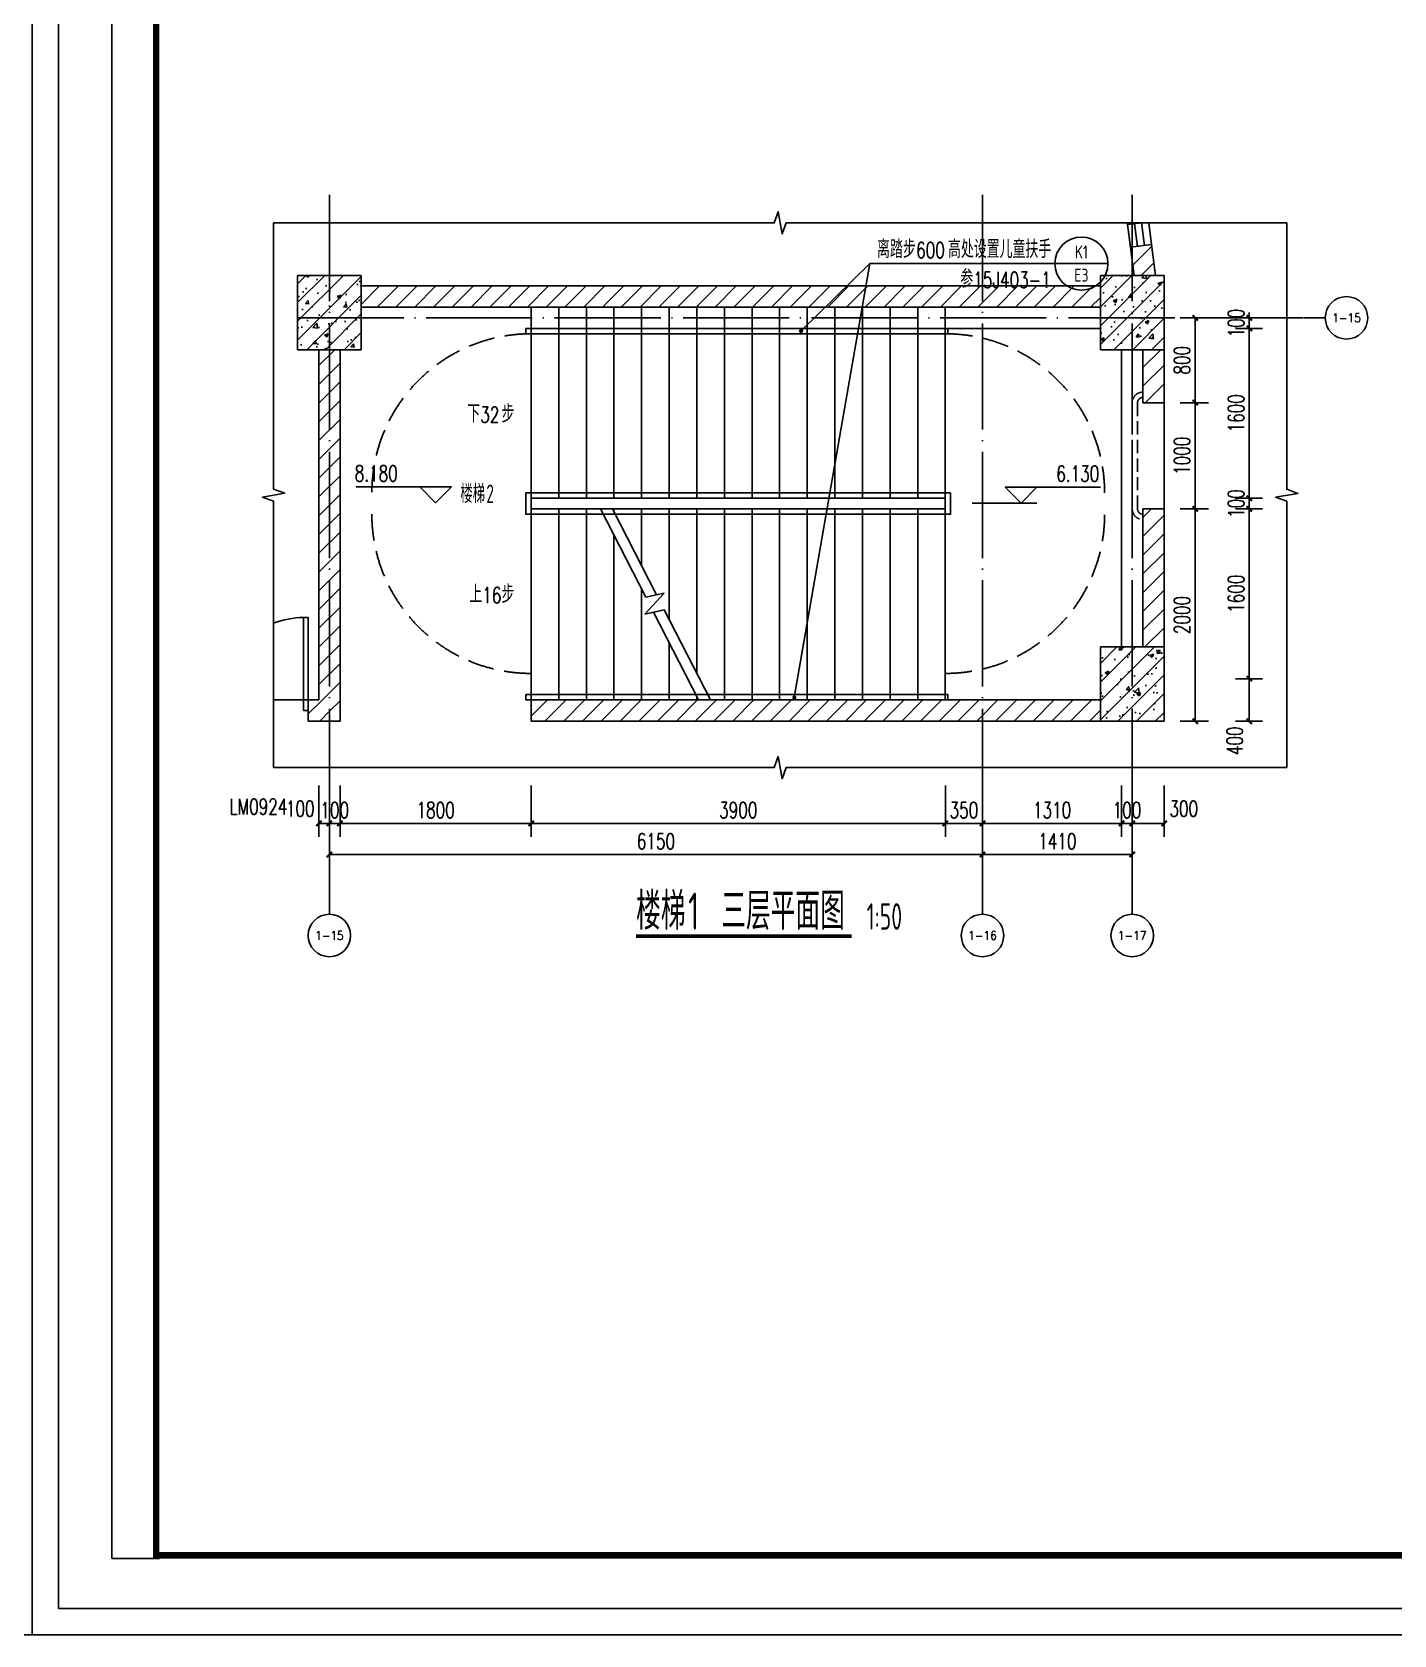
# Model space of a CAD drawing. Header units: millimetres. Extents: x -1048436 to -185795, y -983427 to 400387.
# Drawn here: x -578919 to -566095, y -688850 to -673750 of the extents above; entities that cross this region are included whole.
import ezdxf
from ezdxf.enums import TextEntityAlignment as Align

# ---------------------------------------------------------------- set-up
doc = ezdxf.new("R2010")
doc.units = ezdxf.units.MM
doc.header["$LTSCALE"] = 500
for name, pattern in [('( Dashed )', [0.75, 0.5, -0.25]), ('DASH', [0.35, 0.25, -0.1]), ('DOTE', [2.42, 2, -0.2, 0.02, -0.2])]:
    doc.linetypes.add(name, pattern=pattern)
for name, color, linetype in [('C-SHET-TTLB', 11, 'Continuous'), ('COLUMN', 254, 'Continuous'), ('DIM_LEAD', 3, 'Continuous'), ('DIM_SYMB', 3, 'Continuous'), ('PUB_DIM', 3, 'Continuous'), ('PUB_HATCH', 8, 'Continuous'), ('PUB_TEXT', 7, 'Continuous'), ('STAIR', 2, 'Continuous'), ('WINDOW', 4, 'Continuous'), ('建-填充', 9, 'Continuous'), ('建-墙', 254, 'Continuous'), ('建-文字', 4, 'Continuous'), ('建-楼梯-扶手栏杆', 3, 'Continuous'), ('建-符号', 13, 'Continuous'), ('建-符号-门编号', 13, 'Continuous'), ('建-轴线', 16, 'DOTE'), ('建-门扇', 32, 'Continuous')]:
    doc.layers.add(name, color=color, linetype=linetype)
doc.styles.add('_TCH_AXIS', font='COMPLEX', dxfattribs={"bigfont": 'GBCBIG'})
doc.styles.add('_TCH_DIM', font='SIMPLEX', dxfattribs={"bigfont": 'GBCBIG'})
doc.styles.add('_TCH_DIM_T3', font='SIMPLEX', dxfattribs={"width": 0.705882, "bigfont": 'GBCBIG'})
doc.styles.add('_TCH_WINDOW', font='SIMPLEX', dxfattribs={"height": 3.5, "bigfont": 'GBCBIG'})
doc.styles.add('ECADI', font='hzs.shx', dxfattribs={"width": 0.7, "bigfont": 'hztxt.shx'})
doc.styles.add('XD2008', font='xd-hzs.shx', dxfattribs={"width": 0.7, "bigfont": 'xd-hztxt.shx'})
doc.dimstyles.new('_TCH_ARCH&&50', dxfattribs={"dimtxt": 148.75, "dimasz": 50, "dimexe": 125, "dimexo": 150, "dimgap": 50, "dimtad": 1, "dimdec": 0, "dimzin": 0, "dimdsep": 46, "dimtxsty": '_TCH_DIM_T3', "dimblk": 'ARCHTICK', "dimcen": 0.09, "dimclrt": 7, "dimazin": 2, "dimtfac": 1, "dimtdec": 0, "dimtix": 1, "dimtmove": 2, "dimatfit": 3, "dimldrblk": 'ARCHTICK', "dimfxl": 1, "dimtolj": 1, "dimtzin": 0, "dimarcsym": 0})
pattern_1 = [(45, (0, 89.76), (-88.388383, 88.388383), [])]
pattern_2 = [(45, (0, 0), (-88.388348, 88.388348), []), (50, (0, 0), (358.63009, -31.37607), [37.5, -412.5]), (355, (0, 0), (-69.37567, 376.09607), [30, -330]), (100.4514, (29.9, -2.6), (289.25469, 344.71977), [31.8701, -350.57106]), (46.1842, (0, 100), (533.62052, -82.7595), [56.25, -618.75]), (96.6356, (44.47, 93.1), (467.33135, 487.05894), [47.80514, -525.8565]), (351.1842, (0, 100), (467.33097, 487.0593), [45, -495]), (21, (50, 75), (298.45353, -201.30945), [37.5, -412.5]), (326, (50, 75), (121.65767, 362.57502), [30, -330]), (71.4514, (74.87, 58.22), (420.11131, 161.26525), [31.8701, -350.57106]), (37.5, (0, 0), (6.079928, 166.446927), [0, -326, 0, -335, 0, -331.25]), (7.5, (0, 0), (131.53477, 197.205856), [0, -191, 0, -318.5, 0, -126.25]), (327.5, (-111.5, 0), (266.911218, -11.277436), [0, -125, 0, -390, 0, -517.5]), (317.5, (-161.5, 0), (291.593085, 50.05249), [0, -162.5, 0, -259, 0, -367.5])]

# ---------------------------------------------------------------- blocks, each defined once
blk = doc.blocks.new('集团图框A1')
at = {"layer": 'C-SHET-TTLB'}
for p in [(259.85, -109.93), (268.85, -685.13)]:
    blk.add_line(p, (259.85, -685.13), dxfattribs=at)
for points in [[(1095.85, -95.53), (1095.85, -699.53), (244.85, -699.53), (244.85, -95.53)], [(1090.85, -100.53), (1090.85, -694.53), (249.85, -694.53), (249.85, -100.53)]]:
    blk.add_lwpolyline(points, close=True, dxfattribs=at)
at = {"layer": 'C-SHET-TTLB', "const_width": 1.2}
blk.add_lwpolyline([(268.25, -110.53), (1080.85, -110.53), (1080.85, -684.53), (268.25, -684.53)], close=True, dxfattribs=at)
at = {"color": 2, "style": 'ECADI', "width": 0.7}
for tag, p in [('序号1', (1009.72, -381.88)), ('记要1', (1037.92, -381.9)), ('日期1', (1073.26, -381.71)), ('序号2', (1009.72, -387.77)), ('记要2', (1037.92, -387.79)), ('日期2', (1073.26, -387.6)), ('序号3', (1009.72, -393.63)), ('记要3', (1037.92, -393.65)), ('日期3', (1073.26, -393.46)), ('序号4', (1009.72, -399.51)), ('记要4', (1037.92, -399.53)), ('日期4', (1073.26, -399.35)), ('合作设计单位', (1042.53, -542.75)), ('审定人', (1041.84, -561.74)), ('审核人', (1041.84, -571.23)), ('设计总负责人', (1041.84, -580.99)), ('专业负责人', (1041.84, -591.72)), ('校对人', (1041.84, -601.96)), ('设计人', (1041.84, -611.83)), ('建设单位上', (1044.38, -619.93)), ('建设单位中', (1044.38, -623.89)), ('建设单位下', (1044.38, -627.74)), ('项目名称上', (1044.35, -632.3)), ('项目名称中', (1044.35, -636.38)), ('项目名称下', (1044.35, -640.33)), ('子项', (1043.59, -646.93)), ('图名上', (1044.47, -653.59)), ('图名中', (1044.47, -657.5)), ('图名下', (1044.47, -661.62)), ('工程编号', (1027.1, -667.58)), ('阶段', (1063.92, -667.61)), ('比例', (1025.96, -674.19)), ('专业', (1063.72, -673.97)), ('日期', (1026.1, -680.73)), ('图别、图号', (1066.05, -680.84))]:
    blk.add_attdef(tag, text='', height=3.5, dxfattribs=at).set_placement(p, align=Align.MIDDLE)
blk = doc.blocks.new('A1')
blk.add_blockref('集团图框A1', (-609654.51, -640037.88))
blk = doc.blocks.new('_ArchTick')
at = {"color": 0, "linetype": 'ByBlock', "const_width": 0.4}
blk.add_lwpolyline([(-0.5, -0.5), (0.5, 0.5)], dxfattribs=at)
blk = doc.blocks.new('*D250')
at = {"layer": 'Defpoints', "color": 0, "transparency": 16777216}
for p in [(-568259, -676442), (-567966, -676442), (-568259, -677242)]:
    blk.add_point(p, dxfattribs=at)
at = {"layer": 'PUB_DIM', "color": 0, "lineweight": -2, "transparency": 16777216}
for p, q in [((-568109, -676442), (-567841, -676442)), ((-567966, -677242), (-567966, -676442)), ((-568109, -677242), (-567841, -677242))]:
    blk.add_line(p, q, dxfattribs=at)
at = {"layer": 'PUB_DIM', "color": 0, "lineweight": -2, "transparency": 16777216, "xscale": 50, "yscale": 50, "zscale": 50}
for p, rotation in [((-567966, -676442), 90), ((-567966, -677242), 270)]:
    blk.add_blockref('_ArchTick', p, dxfattribs=dict(at, rotation=rotation))
at = {"layer": 'PUB_DIM', "color": 7, "transparency": 16777216, "insert": (-568090, -676842), "char_height": 148.8, "attachment_point": 5, "rotation": 90, "style": '_TCH_DIM_T3'}
blk.add_mtext('\\A1;800', dxfattribs=at)
blk = doc.blocks.new('*D251')
at = {"layer": 'Defpoints', "color": 0, "transparency": 16777216}
for p in [(-568259, -677242), (-567966, -677242), (-568259, -678242)]:
    blk.add_point(p, dxfattribs=at)
at = {"layer": 'PUB_DIM', "color": 0, "lineweight": -2, "transparency": 16777216}
for p, q in [((-568109, -677242), (-567841, -677242)), ((-567966, -678242), (-567966, -677242)), ((-568109, -678242), (-567841, -678242))]:
    blk.add_line(p, q, dxfattribs=at)
at = {"layer": 'PUB_DIM', "color": 0, "lineweight": -2, "transparency": 16777216, "xscale": 50, "yscale": 50, "zscale": 50}
for p, rotation in [((-567966, -677242), 90), ((-567966, -678242), 270)]:
    blk.add_blockref('_ArchTick', p, dxfattribs=dict(at, rotation=rotation))
at = {"layer": 'PUB_DIM', "color": 7, "transparency": 16777216, "insert": (-568090, -677742), "char_height": 148.8, "attachment_point": 5, "rotation": 90, "style": '_TCH_DIM_T3'}
blk.add_mtext('\\A1;1000', dxfattribs=at)
blk = doc.blocks.new('*D252')
at = {"layer": 'Defpoints', "color": 0, "transparency": 16777216}
for p in [(-568259, -678242), (-567966, -678242), (-568259, -680242)]:
    blk.add_point(p, dxfattribs=at)
at = {"layer": 'PUB_DIM', "color": 0, "lineweight": -2, "transparency": 16777216}
for p, q in [((-568109, -678242), (-567841, -678242)), ((-567966, -680242), (-567966, -678242)), ((-568109, -680242), (-567841, -680242))]:
    blk.add_line(p, q, dxfattribs=at)
at = {"layer": 'PUB_DIM', "color": 0, "lineweight": -2, "transparency": 16777216, "xscale": 50, "yscale": 50, "zscale": 50}
for p, rotation in [((-567966, -678242), 90), ((-567966, -680242), 270)]:
    blk.add_blockref('_ArchTick', p, dxfattribs=dict(at, rotation=rotation))
at = {"layer": 'PUB_DIM', "color": 7, "transparency": 16777216, "insert": (-568090, -679242), "char_height": 148.8, "attachment_point": 5, "rotation": 90, "style": '_TCH_DIM_T3'}
blk.add_mtext('\\A1;2000', dxfattribs=at)
blk = doc.blocks.new('*D2628')
at = {"layer": 'Defpoints', "color": 0, "transparency": 16777216}
for p in [(-576119, -681272), (-569969, -681272), (-569969, -681498)]:
    blk.add_point(p, dxfattribs=at)
at = {"layer": 'PUB_DIM', "color": 0, "lineweight": -2, "transparency": 16777216}
for p, q in [((-576119, -681422), (-576119, -681623)), ((-569969, -681422), (-569969, -681623)), ((-576119, -681498), (-569969, -681498))]:
    blk.add_line(p, q, dxfattribs=at)
at = {"layer": 'PUB_DIM', "color": 0, "lineweight": -2, "transparency": 16777216, "xscale": 50, "yscale": 50, "zscale": 50, "rotation": 180}
blk.add_blockref('_ArchTick', (-576119, -681498), dxfattribs=at)
at = {"layer": 'PUB_DIM', "color": 0, "lineweight": -2, "transparency": 16777216, "xscale": 50, "yscale": 50, "zscale": 50}
blk.add_blockref('_ArchTick', (-569969, -681498), dxfattribs=at)
at = {"layer": 'PUB_DIM', "color": 7, "transparency": 16777216, "insert": (-573044, -681373), "char_height": 148.8, "attachment_point": 5, "style": '_TCH_DIM_T3'}
blk.add_mtext('\\A1;6150', dxfattribs=at)
blk = doc.blocks.new('*D2629')
at = {"layer": 'Defpoints', "color": 0, "transparency": 16777216}
for p in [(-569969, -681272), (-568559, -681272), (-568559, -681498)]:
    blk.add_point(p, dxfattribs=at)
at = {"layer": 'PUB_DIM', "color": 0, "lineweight": -2, "transparency": 16777216}
for p, q in [((-569969, -681422), (-569969, -681623)), ((-568559, -681422), (-568559, -681623)), ((-569969, -681498), (-568559, -681498))]:
    blk.add_line(p, q, dxfattribs=at)
at = {"layer": 'PUB_DIM', "color": 0, "lineweight": -2, "transparency": 16777216, "xscale": 50, "yscale": 50, "zscale": 50, "rotation": 180}
blk.add_blockref('_ArchTick', (-569969, -681498), dxfattribs=at)
at = {"layer": 'PUB_DIM', "color": 0, "lineweight": -2, "transparency": 16777216, "xscale": 50, "yscale": 50, "zscale": 50}
blk.add_blockref('_ArchTick', (-568559, -681498), dxfattribs=at)
at = {"layer": 'PUB_DIM', "color": 7, "transparency": 16777216, "insert": (-569264, -681373), "char_height": 148.8, "attachment_point": 5, "style": '_TCH_DIM_T3'}
blk.add_mtext('\\A1;1410', dxfattribs=at)
blk = doc.blocks.new('*D2630')
at = {"layer": 'Defpoints', "color": 0, "transparency": 16777216}
for p in [(-576219, -680699), (-576119, -680699), (-576119, -681205)]:
    blk.add_point(p, dxfattribs=at)
at = {"layer": 'PUB_DIM', "color": 0, "lineweight": -2, "transparency": 16777216}
for p, q in [((-576219, -680849), (-576219, -681330)), ((-576119, -680849), (-576119, -681330)), ((-576219, -681205), (-576119, -681205))]:
    blk.add_line(p, q, dxfattribs=at)
at = {"layer": 'PUB_DIM', "color": 0, "lineweight": -2, "transparency": 16777216, "xscale": 50, "yscale": 50, "zscale": 50, "rotation": 180}
blk.add_blockref('_ArchTick', (-576219, -681205), dxfattribs=at)
at = {"layer": 'PUB_DIM', "color": 0, "lineweight": -2, "transparency": 16777216, "xscale": 50, "yscale": 50, "zscale": 50}
blk.add_blockref('_ArchTick', (-576119, -681205), dxfattribs=at)
at = {"layer": 'PUB_DIM', "color": 7, "transparency": 16777216, "insert": (-576394, -681067), "char_height": 148.8, "attachment_point": 5, "style": '_TCH_DIM_T3'}
blk.add_mtext('\\A1;100', dxfattribs=at)
blk = doc.blocks.new('*D2631')
at = {"layer": 'Defpoints', "color": 0, "transparency": 16777216}
for p in [(-576119, -680699), (-576019, -680699), (-576019, -681205)]:
    blk.add_point(p, dxfattribs=at)
at = {"layer": 'PUB_DIM', "color": 0, "lineweight": -2, "transparency": 16777216}
for p, q in [((-576119, -680849), (-576119, -681330)), ((-576019, -680849), (-576019, -681330)), ((-576119, -681205), (-576169, -681205)), ((-576119, -681205), (-576019, -681205)), ((-576019, -681205), (-575969, -681205))]:
    blk.add_line(p, q, dxfattribs=at)
at = {"layer": 'PUB_DIM', "color": 0, "lineweight": -2, "transparency": 16777216, "xscale": 50, "yscale": 50, "zscale": 50}
blk.add_blockref('_ArchTick', (-576119, -681205), dxfattribs=at)
at = {"layer": 'PUB_DIM', "color": 0, "lineweight": -2, "transparency": 16777216, "xscale": 50, "yscale": 50, "zscale": 50, "rotation": 180}
blk.add_blockref('_ArchTick', (-576019, -681205), dxfattribs=at)
at = {"layer": 'PUB_DIM', "color": 7, "transparency": 16777216, "insert": (-576069, -681080), "char_height": 148.8, "attachment_point": 5, "style": '_TCH_DIM_T3'}
blk.add_mtext('\\A1;100', dxfattribs=at)
blk = doc.blocks.new('*D2632')
at = {"layer": 'Defpoints', "color": 0, "transparency": 16777216}
for p in [(-576019, -680699), (-574219, -680699), (-574219, -681205)]:
    blk.add_point(p, dxfattribs=at)
at = {"layer": 'PUB_DIM', "color": 0, "lineweight": -2, "transparency": 16777216}
for p, q in [((-576019, -680849), (-576019, -681330)), ((-574219, -680849), (-574219, -681330)), ((-576019, -681205), (-574219, -681205))]:
    blk.add_line(p, q, dxfattribs=at)
at = {"layer": 'PUB_DIM', "color": 0, "lineweight": -2, "transparency": 16777216, "xscale": 50, "yscale": 50, "zscale": 50, "rotation": 180}
blk.add_blockref('_ArchTick', (-576019, -681205), dxfattribs=at)
at = {"layer": 'PUB_DIM', "color": 0, "lineweight": -2, "transparency": 16777216, "xscale": 50, "yscale": 50, "zscale": 50}
blk.add_blockref('_ArchTick', (-574219, -681205), dxfattribs=at)
at = {"layer": 'PUB_DIM', "color": 7, "transparency": 16777216, "insert": (-575119, -681080), "char_height": 148.8, "attachment_point": 5, "style": '_TCH_DIM_T3'}
blk.add_mtext('\\A1;1800', dxfattribs=at)
blk = doc.blocks.new('*D2633')
at = {"layer": 'Defpoints', "color": 0, "transparency": 16777216}
for p in [(-574219, -680699), (-570319, -680699), (-570319, -681205)]:
    blk.add_point(p, dxfattribs=at)
at = {"layer": 'PUB_DIM', "color": 0, "lineweight": -2, "transparency": 16777216}
for p, q in [((-574219, -680849), (-574219, -681330)), ((-570319, -680849), (-570319, -681330)), ((-574219, -681205), (-570319, -681205))]:
    blk.add_line(p, q, dxfattribs=at)
at = {"layer": 'PUB_DIM', "color": 0, "lineweight": -2, "transparency": 16777216, "xscale": 50, "yscale": 50, "zscale": 50, "rotation": 180}
blk.add_blockref('_ArchTick', (-574219, -681205), dxfattribs=at)
at = {"layer": 'PUB_DIM', "color": 0, "lineweight": -2, "transparency": 16777216, "xscale": 50, "yscale": 50, "zscale": 50}
blk.add_blockref('_ArchTick', (-570319, -681205), dxfattribs=at)
at = {"layer": 'PUB_DIM', "color": 7, "transparency": 16777216, "insert": (-572269, -681080), "char_height": 148.8, "attachment_point": 5, "style": '_TCH_DIM_T3'}
blk.add_mtext('\\A1;3900', dxfattribs=at)
blk = doc.blocks.new('*D2634')
at = {"layer": 'Defpoints', "color": 0, "transparency": 16777216}
for p in [(-570319, -680699), (-569969, -680699), (-569969, -681205)]:
    blk.add_point(p, dxfattribs=at)
at = {"layer": 'PUB_DIM', "color": 0, "lineweight": -2, "transparency": 16777216}
for p, q in [((-570319, -680849), (-570319, -681330)), ((-569969, -680849), (-569969, -681330)), ((-570319, -681205), (-570369, -681205)), ((-570319, -681205), (-569969, -681205)), ((-569969, -681205), (-569919, -681205))]:
    blk.add_line(p, q, dxfattribs=at)
at = {"layer": 'PUB_DIM', "color": 0, "lineweight": -2, "transparency": 16777216, "xscale": 50, "yscale": 50, "zscale": 50}
blk.add_blockref('_ArchTick', (-570319, -681205), dxfattribs=at)
at = {"layer": 'PUB_DIM', "color": 0, "lineweight": -2, "transparency": 16777216, "xscale": 50, "yscale": 50, "zscale": 50, "rotation": 180}
blk.add_blockref('_ArchTick', (-569969, -681205), dxfattribs=at)
at = {"layer": 'PUB_DIM', "color": 7, "transparency": 16777216, "insert": (-570144, -681080), "char_height": 148.8, "attachment_point": 5, "style": '_TCH_DIM_T3'}
blk.add_mtext('\\A1;350', dxfattribs=at)
blk = doc.blocks.new('*D2635')
at = {"layer": 'Defpoints', "color": 0, "transparency": 16777216}
for p in [(-569969, -680699), (-568659, -680699), (-568659, -681205)]:
    blk.add_point(p, dxfattribs=at)
at = {"layer": 'PUB_DIM', "color": 0, "lineweight": -2, "transparency": 16777216}
for p, q in [((-569969, -680849), (-569969, -681330)), ((-568659, -680849), (-568659, -681330)), ((-569969, -681205), (-568659, -681205))]:
    blk.add_line(p, q, dxfattribs=at)
at = {"layer": 'PUB_DIM', "color": 0, "lineweight": -2, "transparency": 16777216, "xscale": 50, "yscale": 50, "zscale": 50, "rotation": 180}
blk.add_blockref('_ArchTick', (-569969, -681205), dxfattribs=at)
at = {"layer": 'PUB_DIM', "color": 0, "lineweight": -2, "transparency": 16777216, "xscale": 50, "yscale": 50, "zscale": 50}
blk.add_blockref('_ArchTick', (-568659, -681205), dxfattribs=at)
at = {"layer": 'PUB_DIM', "color": 7, "transparency": 16777216, "insert": (-569314, -681080), "char_height": 148.8, "attachment_point": 5, "style": '_TCH_DIM_T3'}
blk.add_mtext('\\A1;1310', dxfattribs=at)
blk = doc.blocks.new('*D2636')
at = {"layer": 'Defpoints', "color": 0, "transparency": 16777216}
for p in [(-568659, -680699), (-568559, -680699), (-568559, -681205)]:
    blk.add_point(p, dxfattribs=at)
at = {"layer": 'PUB_DIM', "color": 0, "lineweight": -2, "transparency": 16777216}
for p, q in [((-568659, -680849), (-568659, -681330)), ((-568559, -680849), (-568559, -681330)), ((-568659, -681205), (-568709, -681205)), ((-568659, -681205), (-568559, -681205)), ((-568559, -681205), (-568509, -681205))]:
    blk.add_line(p, q, dxfattribs=at)
at = {"layer": 'PUB_DIM', "color": 0, "lineweight": -2, "transparency": 16777216, "xscale": 50, "yscale": 50, "zscale": 50}
blk.add_blockref('_ArchTick', (-568659, -681205), dxfattribs=at)
at = {"layer": 'PUB_DIM', "color": 0, "lineweight": -2, "transparency": 16777216, "xscale": 50, "yscale": 50, "zscale": 50, "rotation": 180}
blk.add_blockref('_ArchTick', (-568559, -681205), dxfattribs=at)
at = {"layer": 'PUB_DIM', "color": 7, "transparency": 16777216, "insert": (-568609, -681080), "char_height": 148.8, "attachment_point": 5, "style": '_TCH_DIM_T3'}
blk.add_mtext('\\A1;100', dxfattribs=at)
blk = doc.blocks.new('*D2637')
at = {"layer": 'Defpoints', "color": 0, "transparency": 16777216}
for p in [(-568559, -680699), (-568259, -680699), (-568259, -681205)]:
    blk.add_point(p, dxfattribs=at)
at = {"layer": 'PUB_DIM', "color": 0, "lineweight": -2, "transparency": 16777216}
for p, q in [((-568559, -680849), (-568559, -681330)), ((-568259, -680849), (-568259, -681330)), ((-568559, -681205), (-568259, -681205))]:
    blk.add_line(p, q, dxfattribs=at)
at = {"layer": 'PUB_DIM', "color": 0, "lineweight": -2, "transparency": 16777216, "xscale": 50, "yscale": 50, "zscale": 50, "rotation": 180}
blk.add_blockref('_ArchTick', (-568559, -681205), dxfattribs=at)
at = {"layer": 'PUB_DIM', "color": 0, "lineweight": -2, "transparency": 16777216, "xscale": 50, "yscale": 50, "zscale": 50}
blk.add_blockref('_ArchTick', (-568259, -681205), dxfattribs=at)
at = {"layer": 'PUB_DIM', "color": 7, "transparency": 16777216, "insert": (-568074, -681067), "char_height": 148.8, "attachment_point": 5, "style": '_TCH_DIM_T3'}
blk.add_mtext('\\A1;300', dxfattribs=at)
blk = doc.blocks.new('*D2638')
at = {"layer": 'Defpoints', "color": 0, "transparency": 16777216}
for p in [(-567738, -676442), (-567457, -676442), (-567738, -676542)]:
    blk.add_point(p, dxfattribs=at)
at = {"layer": 'PUB_DIM', "color": 0, "lineweight": -2, "transparency": 16777216}
for p, q in [((-567588, -676442), (-567332, -676442)), ((-567457, -676442), (-567457, -676392)), ((-567457, -676542), (-567457, -676442)), ((-567588, -676542), (-567332, -676542)), ((-567457, -676542), (-567457, -676592))]:
    blk.add_line(p, q, dxfattribs=at)
at = {"layer": 'PUB_DIM', "color": 0, "lineweight": -2, "transparency": 16777216, "xscale": 50, "yscale": 50, "zscale": 50}
for p, rotation in [((-567457, -676442), 270), ((-567457, -676542), 90)]:
    blk.add_blockref('_ArchTick', p, dxfattribs=dict(at, rotation=rotation))
at = {"layer": 'PUB_DIM', "color": 7, "transparency": 16777216, "insert": (-567581, -676492), "char_height": 148.8, "attachment_point": 5, "rotation": 90, "style": '_TCH_DIM_T3'}
blk.add_mtext('\\A1;100', dxfattribs=at)
blk = doc.blocks.new('*D2639')
at = {"layer": 'Defpoints', "color": 0, "transparency": 16777216}
for p in [(-567738, -676542), (-567457, -676542), (-567738, -678142)]:
    blk.add_point(p, dxfattribs=at)
at = {"layer": 'PUB_DIM', "color": 0, "lineweight": -2, "transparency": 16777216}
for p, q in [((-567588, -676542), (-567332, -676542)), ((-567457, -678142), (-567457, -676542)), ((-567588, -678142), (-567332, -678142))]:
    blk.add_line(p, q, dxfattribs=at)
at = {"layer": 'PUB_DIM', "color": 0, "lineweight": -2, "transparency": 16777216, "xscale": 50, "yscale": 50, "zscale": 50}
for p, rotation in [((-567457, -676542), 90), ((-567457, -678142), 270)]:
    blk.add_blockref('_ArchTick', p, dxfattribs=dict(at, rotation=rotation))
at = {"layer": 'PUB_DIM', "color": 7, "transparency": 16777216, "insert": (-567581, -677342), "char_height": 148.8, "attachment_point": 5, "rotation": 90, "style": '_TCH_DIM_T3'}
blk.add_mtext('\\A1;1600', dxfattribs=at)
blk = doc.blocks.new('*D2640')
at = {"layer": 'Defpoints', "color": 0, "transparency": 16777216}
for p in [(-567738, -678142), (-567738, -678242), (-567457, -678142)]:
    blk.add_point(p, dxfattribs=at)
at = {"layer": 'PUB_DIM', "color": 0, "lineweight": -2, "transparency": 16777216}
for p, q in [((-567457, -678142), (-567457, -678092)), ((-567588, -678142), (-567332, -678142)), ((-567588, -678242), (-567332, -678242)), ((-567457, -678242), (-567457, -678142)), ((-567457, -678242), (-567457, -678292))]:
    blk.add_line(p, q, dxfattribs=at)
at = {"layer": 'PUB_DIM', "color": 0, "lineweight": -2, "transparency": 16777216, "xscale": 50, "yscale": 50, "zscale": 50}
for p, rotation in [((-567457, -678142), 270), ((-567457, -678242), 90)]:
    blk.add_blockref('_ArchTick', p, dxfattribs=dict(at, rotation=rotation))
at = {"layer": 'PUB_DIM', "color": 7, "transparency": 16777216, "insert": (-567581, -678192), "char_height": 148.8, "attachment_point": 5, "rotation": 90, "style": '_TCH_DIM_T3'}
blk.add_mtext('\\A1;100', dxfattribs=at)
blk = doc.blocks.new('*D2641')
at = {"layer": 'Defpoints', "color": 0, "transparency": 16777216}
for p in [(-567738, -678242), (-567457, -678242), (-567738, -679842)]:
    blk.add_point(p, dxfattribs=at)
at = {"layer": 'PUB_DIM', "color": 0, "lineweight": -2, "transparency": 16777216}
for p, q in [((-567588, -678242), (-567332, -678242)), ((-567457, -679842), (-567457, -678242)), ((-567588, -679842), (-567332, -679842))]:
    blk.add_line(p, q, dxfattribs=at)
at = {"layer": 'PUB_DIM', "color": 0, "lineweight": -2, "transparency": 16777216, "xscale": 50, "yscale": 50, "zscale": 50}
for p, rotation in [((-567457, -678242), 90), ((-567457, -679842), 270)]:
    blk.add_blockref('_ArchTick', p, dxfattribs=dict(at, rotation=rotation))
at = {"layer": 'PUB_DIM', "color": 7, "transparency": 16777216, "insert": (-567581, -679042), "char_height": 148.8, "attachment_point": 5, "rotation": 90, "style": '_TCH_DIM_T3'}
blk.add_mtext('\\A1;1600', dxfattribs=at)
blk = doc.blocks.new('*D2642')
at = {"layer": 'Defpoints', "color": 0, "transparency": 16777216}
for p in [(-567738, -679842), (-567457, -679842), (-567738, -680242)]:
    blk.add_point(p, dxfattribs=at)
at = {"layer": 'PUB_DIM', "color": 0, "lineweight": -2, "transparency": 16777216}
for p, q in [((-567588, -679842), (-567332, -679842)), ((-567457, -680242), (-567457, -679842)), ((-567588, -680242), (-567332, -680242))]:
    blk.add_line(p, q, dxfattribs=at)
at = {"layer": 'PUB_DIM', "color": 0, "lineweight": -2, "transparency": 16777216, "xscale": 50, "yscale": 50, "zscale": 50}
for p, rotation in [((-567457, -679842), 90), ((-567457, -680242), 270)]:
    blk.add_blockref('_ArchTick', p, dxfattribs=dict(at, rotation=rotation))
at = {"layer": 'PUB_DIM', "color": 7, "transparency": 16777216, "insert": (-567594, -680427), "char_height": 148.8, "attachment_point": 5, "rotation": 90, "style": '_TCH_DIM_T3'}
blk.add_mtext('\\A1;400', dxfattribs=at)

msp = doc.modelspace()

# ---------------------------------------------------------------- hatches: boundary and pattern name
at = {"layer": 'PUB_HATCH'}
h = msp.add_hatch(dxfattribs=at)
h.set_pattern_fill('钢筋混凝土', color=256, scale=50, style=0)
h.set_pattern_definition(pattern_2)
h.paths.add_polyline_path([(-576419.2, -676042.2), (-576419.2, -676742.2), (-575819.2, -676742.2), (-575819.2, -676042.2)])
h = msp.add_hatch(dxfattribs=at)
h.set_pattern_fill('钢筋混凝土', color=256, scale=50, style=0)
h.set_pattern_definition(pattern_2)
h.paths.add_polyline_path([(-568859.2, -676042.2), (-568859.2, -676742.2), (-568259.2, -676742.2), (-568259.2, -676042.2)])
h = msp.add_hatch(dxfattribs=at)
h.set_pattern_fill('钢筋混凝土', color=256, scale=50, style=0)
h.set_pattern_definition(pattern_2)
h.paths.add_polyline_path([(-568859.2, -679542.2), (-568859.2, -680242.2), (-568259.2, -680242.2), (-568259.2, -679542.2)])
at = {"layer": '建-填充'}
h = msp.add_hatch(dxfattribs=at)
h.set_pattern_fill('普通砖', color=256, scale=50, style=0)
h.set_pattern_definition(pattern_1)
h.paths.add_polyline_path([(-568605.2, -675547.4), (-568603.1, -675563.9), (-568473.1, -675547.4)])
h = msp.add_hatch(dxfattribs=at)
h.set_pattern_fill('普通砖', color=256, scale=50, style=0)
h.set_pattern_definition(pattern_1)
h.paths.add_polyline_path([(-568542.3, -676042.2), (-568340.7, -676042.2), (-568377.5, -675752.8), (-568575.9, -675778)])
h = msp.add_hatch(dxfattribs=at)
h.set_pattern_fill('普通砖', color=256, scale=50, style=0)
h.set_pattern_definition(pattern_1)
h.paths.add_polyline_path([(-575819.2, -676142.2), (-575819.2, -676342.2), (-568859.2, -676342.2), (-568859.2, -676142.2)])
h = msp.add_hatch(dxfattribs=at)
h.set_pattern_fill('普通砖', color=256, scale=50, style=0)
h.set_pattern_definition(pattern_1)
h.paths.add_polyline_path([(-576019.2, -676742.2), (-576219.2, -676742.2), (-576219.2, -680042.2), (-576152.6, -680142.2), (-576019.2, -680142.2)])
h = msp.add_hatch(dxfattribs=at)
h.set_pattern_fill('普通砖', color=256, scale=50, style=0)
h.set_pattern_definition(pattern_1)
h.paths.add_polyline_path([(-568259.2, -676742.2), (-568459.2, -676742.2), (-568459.2, -677242.2), (-568259.2, -677242.2)])
h = msp.add_hatch(dxfattribs=at)
h.set_pattern_fill('普通砖', color=256, scale=50, style=0)
h.set_pattern_definition(pattern_1)
h.paths.add_polyline_path([(-568459.2, -679542.2), (-568259.2, -679542.2), (-568259.2, -678242.2), (-568459.2, -678242.2)])
h = msp.add_hatch(dxfattribs=at)
h.set_pattern_fill('普通砖', color=256, scale=50, style=0)
h.set_pattern_definition(pattern_1)
h.paths.add_polyline_path([(-576219.2, -680042.2), (-576319.2, -680042.2), (-576319.2, -680242.2), (-576219.2, -680242.2), (-576152.6, -680142.2)])
h = msp.add_hatch(dxfattribs=at)
h.set_pattern_fill('普通砖', color=256, scale=50, style=0)
h.set_pattern_definition(pattern_1)
h.paths.add_polyline_path([(-568859.2, -680242.2), (-568859.2, -680042.2), (-574219.2, -680042.2), (-574219.2, -680242.2)])
h = msp.add_hatch(dxfattribs=at)
h.set_pattern_fill('普通砖', color=256, scale=50, style=0)
h.set_pattern_definition(pattern_1)
h.paths.add_polyline_path([(-576152.6, -680142.2), (-576219.2, -680242.2), (-576019.2, -680242.2), (-576019.2, -680142.2)])

# ---------------------------------------------------------------- linework, layer by layer
msp.add_line((-568259.2, -676742.2), (-568259.2, -679542.2))
at = {"layer": 'COLUMN'}
for p, q in [((-576419.2, -676042.2), (-576419.2, -676742.2)), ((-575819.2, -676042.2), (-576419.2, -676042.2)), ((-575819.2, -676742.2), (-575819.2, -676042.2)), ((-568859.2, -676042.2), (-568859.2, -676742.2)), ((-568259.2, -676042.2), (-568859.2, -676042.2)), ((-568259.2, -676742.2), (-568259.2, -676042.2)), ((-576419.2, -676742.2), (-575819.2, -676742.2)), ((-568859.2, -676742.2), (-568259.2, -676742.2)), ((-568859.2, -679542.2), (-568859.2, -680242.2)), ((-568259.2, -679542.2), (-568859.2, -679542.2)), ((-568259.2, -680242.2), (-568259.2, -679542.2)), ((-568859.2, -680242.2), (-568259.2, -680242.2))]:
    msp.add_line(p, q, dxfattribs=at)
at = {"layer": 'DIM_LEAD'}
for p, q in [((-571741.3, -680020), (-571029, -675931.6)), ((-571677.3, -676565.9), (-571029, -675931.6)), ((-571029, -675931.6), (-569288.2, -675931.6))]:
    msp.add_line(p, q, dxfattribs=at)
at = {"layer": 'DIM_LEAD', "const_width": 20}
for points in [[(-571684.5, -676572.9, 1), (-571670.2, -676558.9, 1)], [(-571743, -680029.9, 1), (-571739.6, -680010.2, 1)]]:
    msp.add_lwpolyline(points, format="xyb", close=True, dxfattribs=at)
at = {"layer": 'DIM_SYMB'}
for points in [[(-574349.2, -677342.2, 0, 0, 0), (-569519.2, -677342.2, 0, 0, 0), (-569519.2, -679042.2, 0, 0, 0), (-572769.2, -679042.2, 40, 0, 0), (-572919.2, -679042.2, 0, 0, 0)], [(-574349.2, -679042.2, 0, 0, 0), (-573329.2, -679042.2, 40, 0, 0), (-573179.2, -679042.2, 0, 0, 0)]]:
    msp.add_lwpolyline(points, format="xyseb", dxfattribs=at)
at = {"layer": 'PUB_HATCH', "color": 8, "linetype": 'DASH', "ltscale": 2}
for centre, start, end in [((-574219.2, -678092.2), 90, 180), ((-570319.2, -678092.2), 0, 90), ((-574219.2, -678292.2), 180, 270), ((-570319.2, -678292.2), 270, 0)]:
    msp.add_arc(centre, 1500, start, end, dxfattribs=at)
at = {"layer": 'STAIR', "linetype": '( Dashed )'}
for p, q in [((-570319.2, -676342.2), (-574219.2, -676342.2)), ((-574219.2, -676543.3), (-574219.2, -676342.2)), ((-573959.2, -676543.3), (-573959.2, -676342.2)), ((-573699.2, -676543.3), (-573699.2, -676342.2)), ((-573439.2, -676543.3), (-573439.2, -676342.2)), ((-573179.2, -676543.3), (-573179.2, -676342.2)), ((-572919.2, -676543.3), (-572919.2, -676342.2)), ((-572659.2, -676543.3), (-572659.2, -676342.2)), ((-572399.2, -676543.3), (-572399.2, -676342.2)), ((-572139.2, -676543.3), (-572139.2, -676342.2)), ((-571879.2, -676543.3), (-571879.2, -676342.2)), ((-571619.2, -676543.3), (-571619.2, -676342.2)), ((-571359.2, -676543.3), (-571359.2, -676342.2)), ((-571099.2, -676543.3), (-571099.2, -676342.2)), ((-570839.2, -676543.3), (-570839.2, -676342.2)), ((-570579.2, -676543.3), (-570579.2, -676342.2)), ((-570319.2, -676543.3), (-570319.2, -676342.2)), ((-570319.2, -676543.3), (-574219.2, -676543.3))]:
    msp.add_line(p, q, dxfattribs=at)
at = {"layer": 'STAIR'}
for p, q in [((-570294.2, -676542.2), (-574269.2, -676542.2)), ((-574269.2, -676592.2), (-574269.2, -676542.2)), ((-570294.2, -676592.2), (-574269.2, -676592.2)), ((-570319.2, -676542.2), (-574219.2, -676542.2)), ((-574219.2, -678142.2), (-574219.2, -676542.2)), ((-573959.2, -678142.2), (-573959.2, -676542.2)), ((-573699.2, -678142.2), (-573699.2, -676542.2)), ((-573439.2, -678142.2), (-573439.2, -676542.2)), ((-573179.2, -678142.2), (-573179.2, -676542.2)), ((-572919.2, -678142.2), (-572919.2, -676542.2)), ((-572659.2, -678142.2), (-572659.2, -676542.2)), ((-572399.2, -678142.2), (-572399.2, -676542.2)), ((-572139.2, -678142.2), (-572139.2, -676542.2)), ((-571879.2, -678142.2), (-571879.2, -676542.2)), ((-571619.2, -678142.2), (-571619.2, -676542.2)), ((-571359.2, -678142.2), (-571359.2, -676542.2)), ((-571099.2, -678142.2), (-571099.2, -676542.2)), ((-570839.2, -678142.2), (-570839.2, -676542.2)), ((-570579.2, -678142.2), (-570579.2, -676542.2)), ((-570319.2, -678142.2), (-570319.2, -676542.2)), ((-568859.2, -676542.2), (-570319.2, -676542.2)), ((-570319.2, -676542.2), (-570319.2, -680042.2)), ((-570294.2, -676592.2), (-570294.2, -676542.2)), ((-568659.2, -679542.2), (-568659.2, -676742.2)), ((-574269.2, -678092.2), (-574269.2, -678292.2)), ((-570269.2, -678092.2), (-574269.2, -678092.2)), ((-570269.2, -678292.2), (-570269.2, -678092.2)), ((-574219.2, -678242.2), (-574219.2, -678142.2)), ((-570319.2, -678142.2), (-574219.2, -678142.2)), ((-574219.2, -678142.2), (-574219.2, -678242.2)), ((-570319.2, -678142.2), (-574219.2, -678142.2)), ((-574219.2, -678242.2), (-570319.2, -678242.2)), ((-574219.2, -678242.2), (-573567.2, -678242.2)), ((-574219.2, -678242.2), (-574219.2, -680042.2)), ((-573959.2, -678242.2), (-573959.2, -680042.2)), ((-573699.2, -678242.2), (-573699.2, -680042.2)), ((-573567.2, -678242.2), (-573140.8, -679073.2)), ((-573454.8, -678242.2), (-570319.2, -678242.2)), ((-573454.8, -678242.2), (-573039.6, -679051.4)), ((-573439.2, -678242.2), (-573439.2, -678272.8)), ((-573179.2, -678242.2), (-573179.2, -678779.4)), ((-572919.2, -678242.2), (-572919.2, -679286)), ((-572659.2, -678242.2), (-572659.2, -679792.7)), ((-572399.2, -678242.2), (-572399.2, -680042.2)), ((-572139.2, -678242.2), (-572139.2, -680042.2)), ((-571879.2, -678242.2), (-571879.2, -680042.2)), ((-571619.2, -678242.2), (-571619.2, -680042.2)), ((-571359.2, -678242.2), (-571359.2, -680042.2)), ((-571099.2, -678242.2), (-571099.2, -680042.2)), ((-570839.2, -678242.2), (-570839.2, -680042.2)), ((-570579.2, -678242.2), (-570579.2, -680042.2)), ((-570319.2, -678242.2), (-570319.2, -678142.2)), ((-570319.2, -678242.2), (-570319.2, -680042.2)), ((-574269.2, -678292.2), (-570269.2, -678292.2)), ((-573439.2, -678491.8), (-573439.2, -680042.2)), ((-573179.2, -678998.4), (-573179.2, -680042.2)), ((-572966.4, -679035.6), (-573149.2, -679232.8)), ((-573140.8, -679073.2), (-572966.4, -679035.6)), ((-573149.2, -679232.8), (-572966.7, -679193.5)), ((-572966.7, -679193.5), (-572531.1, -680042.2)), ((-573067.9, -679215.3), (-572643.5, -680042.2)), ((-572919.2, -679505), (-572919.2, -680042.2)), ((-574219.2, -680042.2), (-572643.5, -680042.2)), ((-572659.2, -680011.7), (-572659.2, -680042.2)), ((-572531.1, -680042.2), (-570319.2, -680042.2)), ((-570319.2, -680042.2), (-568859.2, -680042.2))]:
    msp.add_line(p, q, dxfattribs=at)
at = {"layer": 'STAIR', "linetype": 'Continuous'}
msp.add_line((-573469.4, -676542.2), (-572790.1, -676542.2), dxfattribs=at)
at = {"layer": 'STAIR'}
for points in [[(-570269.2, -678092.2), (-574269.2, -678092.2), (-574269.2, -678292.2), (-570269.2, -678292.2)], [(-574219.2, -678142.2), (-570319.2, -678142.2), (-570319.2, -678242.2), (-574219.2, -678242.2)], [(-574269.2, -679992.2), (-570294.2, -679992.2), (-570294.2, -680042.2), (-574269.2, -680042.2)]]:
    msp.add_lwpolyline(points, close=True, dxfattribs=at)
at = {"layer": 'WINDOW'}
for p, q in [((-568473.1, -675547.4), (-568603.1, -675563.9)), ((-568603.1, -675563.9), (-568575.9, -675778)), ((-568509.7, -675769.6), (-568537, -675555.5)), ((-568443.6, -675761.2), (-568470.8, -675547.4)), ((-568403.6, -675547.4), (-568377.5, -675752.8)), ((-568377.5, -675752.8), (-568575.9, -675778))]:
    msp.add_line(p, q, dxfattribs=at)
at = {"layer": '建-墙'}
for p, q in [((-568605.2, -675547.4), (-568603.1, -675563.9)), ((-568603.1, -675563.9), (-568473.1, -675547.4)), ((-568377.5, -675752.8), (-568575.9, -675778)), ((-568575.9, -675778), (-568542.3, -676042.2)), ((-568340.7, -676042.2), (-568377.5, -675752.8)), ((-568859.2, -676142.2), (-575819.2, -676142.2)), ((-568859.2, -676342.2), (-575819.2, -676342.2)), ((-576219.2, -676742.2), (-576219.2, -680042.2)), ((-576019.2, -676742.2), (-576019.2, -680142.2)), ((-568459.2, -676742.2), (-568459.2, -677242.2)), ((-568259.2, -676742.2), (-568259.2, -677242.2)), ((-568259.2, -677242.2), (-568459.2, -677242.2)), ((-568459.2, -678242.2), (-568459.2, -679542.2)), ((-568259.2, -678242.2), (-568459.2, -678242.2)), ((-568259.2, -678242.2), (-568259.2, -679542.2)), ((-576219.2, -680042.2), (-576319.2, -680042.2)), ((-576319.2, -680042.2), (-576319.2, -680242.2)), ((-574219.2, -680042.2), (-568859.2, -680042.2)), ((-574219.2, -680042.2), (-574219.2, -680242.2)), ((-576319.2, -680242.2), (-576219.2, -680242.2)), ((-576219.2, -680242.2), (-576219.2, -680242.2)), ((-576019.2, -680242.2), (-576219.2, -680242.2)), ((-576019.2, -680142.2), (-576019.2, -680242.2)), ((-574219.2, -680242.2), (-568859.2, -680242.2))]:
    msp.add_line(p, q, dxfattribs=at)
at = {"layer": '建-楼梯-扶手栏杆', "linetype": 'DASH'}
for points in [[(-568459.2, -677142.2, 0.4142136), (-568559.2, -677242.2), (-568559.2, -678242.2, 0.4142136), (-568459.2, -678342.2, 0.4142136)], [(-568459.2, -677192.2), (-568459.2, -677192.2, 0.4142136), (-568509.2, -677242.2), (-568509.2, -678242.2, 0.4142136), (-568459.2, -678292.2), (-568459.2, -678292.2)]]:
    msp.add_lwpolyline(points, format="xyb", dxfattribs=at)
at = {"layer": '建-符号'}
for p, q in [((-568788.2, -675931.6), (-569288.2, -675931.6)), ((-566943.7, -676442.2), (-566741.5, -676442.2)), ((-574968.6, -678035.2), (-575865.6, -678035.2)), ((-575118.6, -678185.2), (-575268.6, -678035.2)), ((-575118.6, -678185.2), (-574968.6, -678035.2)), ((-569606.3, -678187.6), (-569756.3, -678037.6)), ((-569756.3, -678037.6), (-568859.3, -678037.6)), ((-569606.3, -678187.6), (-569456.3, -678037.6)), ((-570066.3, -678187.6), (-569456.3, -678187.6)), ((-567104.4, -680679.9), (-567104.4, -680679.9)), ((-567104.4, -680679.9), (-567104.4, -680679.9)), ((-576119.2, -681858.7), (-576119.2, -682060.9)), ((-569969.2, -681858.7), (-569969.2, -682060.9)), ((-568559.2, -681858.7), (-568559.2, -682060.9))]:
    msp.add_line(p, q, dxfattribs=at)
for points in [[(-576644.4, -680679.9), (-576644.4, -678169.9), (-576749.4, -678131.7), (-576539.4, -678094.6), (-576644.4, -678057.4), (-576644.4, -675547.4)], [(-576644.4, -675547.4), (-571930.6, -675547.4), (-571892.4, -675442.4), (-571855.4, -675652.4), (-571818.1, -675547.4), (-567104.4, -675547.4)], [(-567104.4, -675547.4), (-567104.4, -678057.4), (-566999.4, -678095.6), (-567209.4, -678132.6), (-567104.4, -678169.9), (-567104.4, -680679.9)], [(-567104.4, -680679.9), (-571818.1, -680679.9), (-571856.3, -680784.9), (-571893.4, -680574.9), (-571930.6, -680679.9), (-576644.4, -680679.9)]]:
    msp.add_lwpolyline(points, dxfattribs=at)
at = {"layer": '建-符号', "const_width": 35}
msp.add_lwpolyline([(-573231.3, -682268.5), (-571200, -682268.5)], dxfattribs=at)
at = {"layer": '建-符号'}
for centre, radius in [((-569038.2, -675931.6), 250), ((-566541.5, -676442.2), 200), ((-576119.2, -682260.9), 200), ((-569969.2, -682260.9), 200), ((-568559.2, -682260.9), 200)]:
    msp.add_circle(centre, radius, dxfattribs=at)
at = {"layer": '建-轴线'}
for p, q in [((-576119.2, -675285.1), (-576119.2, -681858.7)), ((-569969.2, -675285.1), (-569969.2, -681858.7)), ((-568559.2, -675285.1), (-568559.2, -681858.7))]:
    msp.add_line(p, q, dxfattribs=at)
msp.add_lwpolyline([(-576419.2, -676442.2), (-566943.7, -676442.2)], dxfattribs=at)
at = {"layer": '建-门扇'}
for p, q in [((-576364.2, -679264.7), (-576319.2, -679264.7)), ((-576364.2, -680142.2), (-576364.2, -679264.7)), ((-576319.2, -680142.2), (-576319.2, -679264.7)), ((-576644.4, -680042.2), (-576319.2, -680042.2)), ((-576319.2, -680142.2), (-576364.2, -680142.2))]:
    msp.add_line(p, q, dxfattribs=at)
msp.add_arc((-576341.7, -680142.2), 877.5, 91.46928, 110.17447, dxfattribs=at)

# ---------------------------------------------------------------- block references
at = {"xscale": 50, "yscale": 50, "zscale": 50}
for p in [(29849014, 31348020.2), (29891564, 31348020.2)]:
    msp.add_blockref('A1', p, dxfattribs=at)

# ---------------------------------------------------------------- texts
at = {"layer": 'PUB_TEXT', "style": '_TCH_DIM'}
for s, height, p in [('离踏步', 168.79, (-570962.5, -675879.1)), ('高处设置儿童扶手', 168.79, (-570293.9, -675879.1)), ('参', 168.8, (-570178.6, -676159.1)), ('下', 168.8, (-574821.3, -677429.7)), ('步', 168.8, (-574498.5, -677429.7)), ('上', 168.8, (-574801.3, -679129.7)), ('步', 168.8, (-574498.5, -679129.7))]:
    msp.add_text(s, height=height, dxfattribs=at).set_placement(p)
at = {"layer": 'PUB_TEXT'}
for s, height, style, width, p in [('600', 148.75, '_TCH_DIM', 0.705882, (-570593.9, -675879.1)), ('15J403-1', 148.75, '_TCH_DIM', 0.705882, (-570055.7, -676159.1)), ('32', 148.75, '_TCH_DIM', 0.705882, (-574698.5, -677429.7)), ('16', 148.75, '_TCH_DIM', 0.705882, (-574678.5, -679129.7)), ('楼梯', 350, 'XD2008', 0.7, (-573231.3, -682206.8)), ('1', 350, 'XD2008', 0.7, (-572741.3, -682206.8)), ('三层平面图', 350, 'XD2008', 0.7, (-572429.4, -682206.8)), ('1:50', 250, 'XD2008', 0.7, (-571060, -682206.8))]:
    msp.add_text(s, height=height, dxfattribs=dict(at, style=style, width=width)).set_placement(p)
at = {"layer": '建-文字', "style": 'XD2008', "width": 1.238095}
for s, height, p, p2 in [('K1', 124.14, (-569100.3, -675884.4), (-568976.2, -675884.4)), ('E3', 121.97, (-569105.3, -676101.1), (-568971.1, -676101.1))]:
    msp.add_text(s, height=height, dxfattribs=at).set_placement(p, p2, align=Align.FIT)
at = {"layer": '建-文字', "style": '_TCH_AXIS'}
for s, p, p2 in [('1-15', (-566675.6, -676482.5), (-566407.4, -676482.5)), ('1-15', (-576253.3, -682301.2), (-575985.1, -682301.2)), ('1-16', (-570103.3, -682301.2), (-569835.1, -682301.2)), ('1-17', (-568693.3, -682301.2), (-568425.1, -682301.2))]:
    msp.add_text(s, height=80.46, dxfattribs=at).set_placement(p, p2, align=Align.FIT)
at = {"layer": '建-文字'}
for s, height, style, width, p in [('8.180', 148.75, '_TCH_DIM', 0.705882, (-575880.6, -677982.7)), ('6.130', 148.75, '_TCH_DIM', 0.705882, (-569274.3, -677985.1)), ('楼梯', 175, 'XD2008', 0.7, (-574886.4, -678187.8)), ('2', 175, 'XD2008', 0.7, (-574641.4, -678187.8))]:
    msp.add_text(s, height=height, dxfattribs=dict(at, style=style, width=width)).set_placement(p)
at = {"layer": '建-符号-门编号', "style": '_TCH_WINDOW', "width": 0.705882}
msp.add_text('LM0924', height=148.75, dxfattribs=at).set_placement((-577059.2, -681121.6))

# ---------------------------------------------------------------- dimensions: what is measured, and where the dimension line sits
at = {"layer": 'PUB_DIM'}
for p1, p2, distance, picture, middle in [((-567737.7, -676542.2), (-567737.7, -676442.2), -281.1, '*D2638', (-567581, -676492.2)), ((-568259.2, -677242.2), (-568259.2, -676442.2), -293.5, '*D250', (-568090, -676842.2)), ((-567737.7, -678142.2), (-567737.7, -676542.2), -281.1, '*D2639', (-567581, -677342.2)), ((-568259.2, -678242.2), (-568259.2, -677242.2), -293.5, '*D251', (-568090, -677742.2)), ((-567737.7, -678242.2), (-567737.7, -678142.2), -281.1, '*D2640', (-567581, -678192.2)), ((-568259.2, -680242.2), (-568259.2, -678242.2), -293.5, '*D252', (-568090, -679242.2)), ((-567737.7, -679842.2), (-567737.7, -678242.2), -281.1, '*D2641', (-567581, -679042.2)), ((-576119.2, -680698.7), (-576019.2, -680698.7), -506, '*D2631', (-576069.2, -681080.4)), ((-576019.2, -680698.7), (-574219.2, -680698.7), -506, '*D2632', (-575119.2, -681080.4)), ((-574219.2, -680698.7), (-570319.2, -680698.7), -506, '*D2633', (-572269.2, -681080.4)), ((-570319.2, -680698.7), (-569969.2, -680698.7), -506, '*D2634', (-570144.2, -681080.4)), ((-569969.2, -680698.7), (-568659.2, -680698.7), -506, '*D2635', (-569314.2, -681080.4)), ((-568659.2, -680698.7), (-568559.2, -680698.7), -506, '*D2636', (-568609.2, -681080.4)), ((-576119.2, -681271.7), (-569969.2, -681271.7), -226, '*D2628', (-573044.2, -681373.2)), ((-569969.2, -681271.7), (-568559.2, -681271.7), -226, '*D2629', (-569264.2, -681373.2))]:
    dim = msp.add_aligned_dim(p1=p1, p2=p2, distance=distance, dimstyle='_TCH_ARCH&&50', dxfattribs=at)
    dim.commit()
    dim.dimension.update_dxf_attribs({"geometry": picture, "text_midpoint": middle})
for base, p1, p2, angle, picture, middle in [((-567456.6, -679842.2), (-567737.7, -680242.2), (-567737.7, -679842.2), 90, '*D2642', (-567594.1, -680427.2)), ((-576119.2, -681204.7), (-576219.2, -680698.7), (-576119.2, -680698.7), 0, '*D2630', (-576394.2, -681067.2)), ((-568259.2, -681204.7), (-568559.2, -680698.7), (-568259.2, -680698.7), 0, '*D2637', (-568074.2, -681067.2))]:
    dim = msp.add_linear_dim(base=base, p1=p1, p2=p2, angle=angle, dimstyle='_TCH_ARCH&&50', dxfattribs=at)
    dim.commit()
    dim.dimension.update_dxf_attribs({"geometry": picture, "text_midpoint": middle, "dimtype": 129})

doc.saveas('drawing.dxf')
